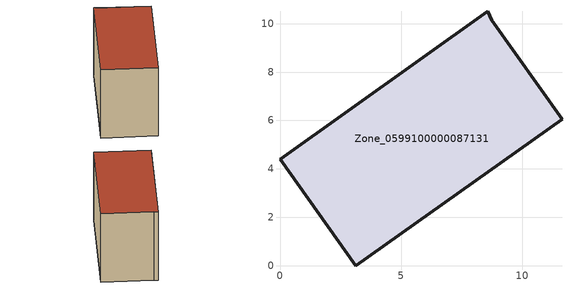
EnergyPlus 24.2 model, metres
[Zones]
Zone_0599100000087131
 floor ground (C_G): 11.65,6.06 3.13,0 0,4.39 8.59,10.51 8.74,10.13 z0
 wall outside (C_F): 8.74,10.13 8.59,10.51 0,4.39 3.13,0 11.65,6.06 8.74,10.13 z0:7.71
 roof outside (C_R): 3.13,0 11.65,6.06 8.74,10.13 8.59,10.51 0,4.39 z7.71
[BUILDING]
Pand.0599100000087131: North Axis=0; Terrain=City; Loads Convergence Tolerance Value=0.04; Temperature Convergence Tolerance Value=0.4; Solar Distribution=FullExterior; Maximum Number of Warmup Days=25; Minimum Number of Warmup Days=1
[Site:Location]
Rotterdam.The.Hague.AP_ZH_NLD Design_Conditions: Latitude=51.96; Longitude=4.45; Time Zone=1; Elevation=-4.5
[SITE:GROUNDTEMPERATURE:BUILDINGSURFACE]
18, 18, 18, 18, 18, 18, 18, 18, 18, 18, 18, 18
[MATERIAL] Thermal Absorptance=0.9; Solar Absorptance=0.7; Visible Absorptance=0.7
Name | Roughness | Thickness | Conductivity | Density | Specific Heat
G.TC.1975-1991 | MediumSmooth | 0.15 | 0.288461 | 540 | 1210
F.TC.1975-1991 | Rough | 0.3 | 0.230769 | 1920 | 840
R.TC.1975-1991 | MediumRough | 0.2 | 0.153846 | 1500 | 1000
[CONSTRUCTION]
C_G: G.TC.1975-1991
C_F: F.TC.1975-1991
C_R: R.TC.1975-1991
[ZONE]
Zone_0599100000087131: Type=1; Multiplier=1; Ceiling Height=Autocalculate; Volume=Autocalculate; Floor Area=autocalculate; Part of Total Floor Area=Yes
[ZONEINFILTRATION:DESIGNFLOWRATE]
Infil_Zone_0599100000087131: Zone or ZoneList or Space or SpaceList=Zone_0599100000087131; Schedule=AlwaysOn; Design Flow Rate Calculation Method=Flow/Area; Flow Rate per Floor Area=0.003; Constant Term Coefficient=1; Temperature Term Coefficient=0; Velocity Term Coefficient=0; Velocity Squared Term Coefficient=0
[HVACTEMPLATE:ZONE:IDEALLOADSAIRSYSTEM]
Zone_0599100000087131: Maximum Heating Supply Air Temperature=50; Minimum Cooling Supply Air Temperature=13; Maximum Heating Supply Air Humidity Ratio=0.0156; Minimum Cooling Supply Air Humidity Ratio=0.0077; Heating Limit=NoLimit; Cooling Limit=NoLimit; Dehumidification Control Type=ConstantSensibleHeatRatio; Cooling Sensible Heat Ratio=0.7; Dehumidification Setpoint=60; Humidification Control Type=None; Humidification Setpoint=30; Outdoor Air Method=None; Outdoor Air Flow Rate per Person=0.00944; Outdoor Air Flow Rate per Zone Floor Area=0; Outdoor Air Flow Rate per Zone=0; Demand Controlled Ventilation Type=None; Outdoor Air Economizer Type=NoEconomizer; Heat Recovery Type=None; Sensible Heat Recovery Effectiveness=0.7; Latent Heat Recovery Effectiveness=0.65
[ZONECONTROL:THERMOSTAT]
ThermostatControl_Zone_0599100000087131: Zone or ZoneList=Zone_0599100000087131; Control Type Schedule=DualSetpointControlType; Control 1=Thermostat_Zone_0599100000087131; Temperature Difference Between Cutout And Setpoint=0
[THERMOSTATSETPOINT:DUALSETPOINT]
Thermostat_Zone_0599100000087131: Heating Setpoint Temperature Schedule=HeatingSetpoint_Zone_0599100000087131; Cooling Setpoint Temperature Schedule=CoolingSetpoint_Zone_0599100000087131
[SCHEDULE:COMPACT]
HeatingSetpoint_Zone_0599100000087131: Through: 12/31, For: AllDays, Until: 24:00, 21
CoolingSetpoint_Zone_0599100000087131: Through: 12/31, For: AllDays, Until: 24:00, 24
DualSetpointControlType: Through: 12/31, For: AllDays, Until: 24:00, 4
AlwaysOn: Through: 12/31, For: AllDays, Until: 24:00, 1
